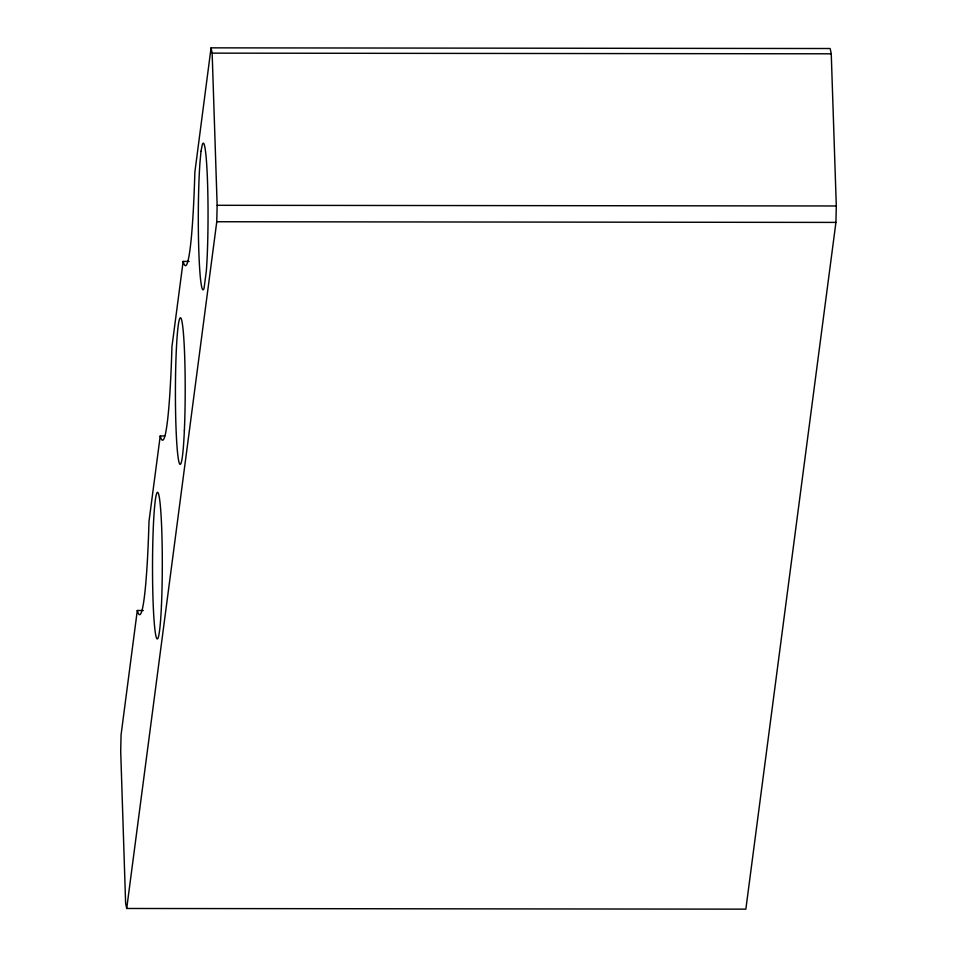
<?xml version="1.0" encoding="UTF-8"?>
<svg xmlns="http://www.w3.org/2000/svg" width="957" height="957" viewBox="0 0 957 957"><rect width="100%" height="100%" fill="white"/><g stroke="black" fill="none" stroke-linecap="round" stroke-linejoin="round"><path stroke-width="1.44" d="M126.707 908.48L216.772 221.737L217.143 205.3L212.155 53.137L211.066 47.85L830.162 48.52L831.25 53.807L836.298 205.97L835.928 222.407L745.85 909.15L126.707 908.48L125.618 903.205L120.702 751.269L121.072 734.844L137.306 610.494A148.622 9.917 -89.9 0 0 149.005 521.278L160.226 435.961A148.622 9.917 -89.9 0 0 171.937 346.733L183.146 261.417A148.622 9.917 -89.9 0 0 194.857 172.2L211.066 47.85M212.155 53.137L831.25 53.807M217.143 205.3L836.298 205.97M216.772 221.737L835.928 222.407M183.146 261.417L189.127 261.428M160.226 435.961L164.712 435.961M137.306 610.494L143.275 610.506M201.006 151.278L200.001 162.164A73.294 4.869 -89.9 0 0 198.781 249.944A73.294 4.869 -89.9 0 0 204.08 288.141L206.353 270.819A73.294 4.869 -89.9 0 0 207.561 183.026A73.294 4.869 -89.9 0 0 202.262 144.842L201.006 151.278M184.354 430.77A73.294 4.893 -89.9 0 0 180.598 317.82A73.294 4.893 -89.9 0 0 175.897 424.477A73.294 4.893 -89.9 0 0 184.354 430.77M161.458 605.303A73.294 4.893 -89.9 0 0 157.714 492.365A73.294 4.893 -89.9 0 0 153 599.022A73.294 4.893 -89.9 0 0 161.458 605.303"/></g></svg>
